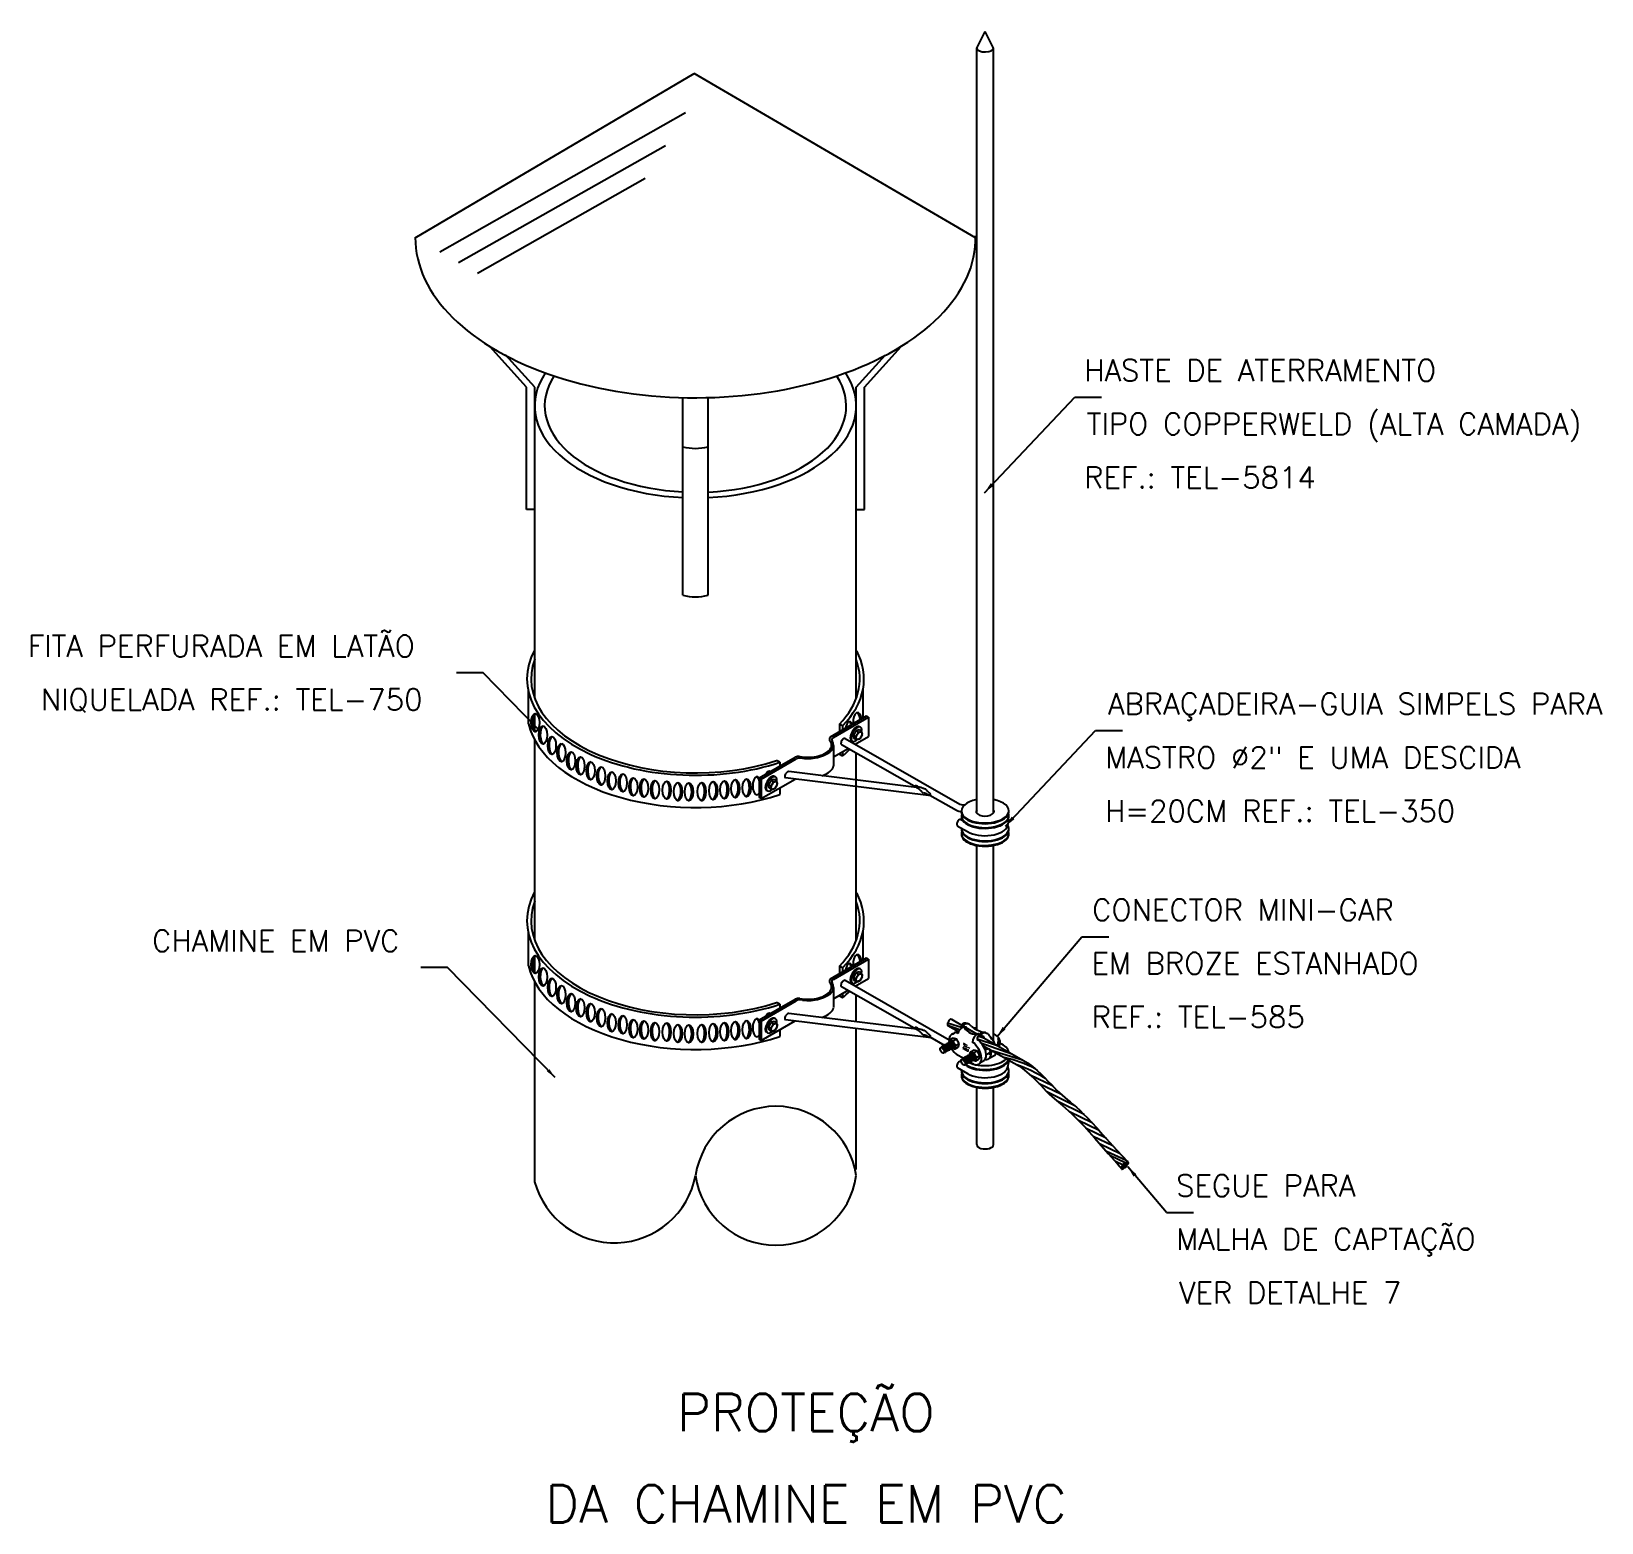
# Model space of a CAD drawing. Header units: millimetres. Extents: x -5985.8 to -5971.1, y -4729 to -4715.1.
import ezdxf
from ezdxf.enums import TextEntityAlignment as Align

# ---------------------------------------------------------------- set-up
doc = ezdxf.new("R2010")
doc.units = ezdxf.units.MM
doc.header["$LTSCALE"] = 10
doc.layers.add('Termotécnica', color=7, linetype='Continuous')
doc.styles.add('140CL', font='romans.shx', dxfattribs={"height": 3.5})
doc.styles.add('r140', font='romans.shx')
doc.styles.add('r80', font='romans.shx')

msp = doc.modelspace()

# ---------------------------------------------------------------- linework, layer by layer
at = {"layer": 'Termotécnica', "color": 3}
for p, q in [((-5976.942, -4715.249), (-5976.864, -4715.092)), ((-5976.786, -4715.249), (-5976.864, -4715.092)), ((-5976.942, -4722.383), (-5976.942, -4715.249)), ((-5976.786, -4722.38), (-5976.786, -4715.249)), ((-5982.177, -4717.017), (-5979.578, -4715.485)), ((-5976.954, -4717.017), (-5979.578, -4715.485)), ((-5976.942, -4724.403), (-5976.942, -4722.686)), ((-5976.786, -4724.508), (-5976.786, -4722.686)), ((-5977.06, -4724.377), (-5977.078, -4724.367)), ((-5977.201, -4724.526), (-5977.201, -4724.525)), ((-5977.17, -4724.442), (-5977.152, -4724.434)), ((-5977.12, -4724.437), (-5977.141, -4724.426)), ((-5976.967, -4724.528), (-5976.983, -4724.519)), ((-5976.922, -4724.502), (-5976.939, -4724.492)), ((-5976.893, -4724.463), (-5976.911, -4724.453)), ((-5977.07, -4724.668), (-5977.129, -4724.635)), ((-5976.973, -4724.723), (-5977.009, -4724.703)), ((-5977.007, -4724.638), (-5977.007, -4724.637)), ((-5976.914, -4724.711), (-5976.869, -4724.686)), ((-5976.82, -4724.664), (-5976.775, -4724.638)), ((-5976.942, -4725.473), (-5976.942, -4724.94)), ((-5976.786, -4725.473), (-5976.786, -4724.94))]:
    msp.add_line(p, q, dxfattribs=at)
at = {"layer": 'Termotécnica', "color": 1, "linetype": 'Continuous'}
for p, q in [((-5981.948, -4717.148), (-5979.657, -4715.85)), ((-5981.773, -4717.247), (-5979.845, -4716.155)), ((-5981.598, -4717.346), (-5980.034, -4716.46))]:
    msp.add_line(p, q, dxfattribs=at)
at = {"layer": 'Termotécnica', "color": 1}
for p, q in [((-5981.14, -4718.411), (-5981.483, -4718.031)), ((-5981.064, -4718.411), (-5981.337, -4718.109)), ((-5978.066, -4718.411), (-5977.793, -4718.109)), ((-5977.99, -4718.411), (-5977.647, -4718.031)), ((-5981.14, -4719.551), (-5981.14, -4718.411)), ((-5981.064, -4719.551), (-5981.064, -4718.411)), ((-5978.066, -4719.551), (-5978.066, -4718.411)), ((-5977.99, -4719.551), (-5977.99, -4718.411)), ((-5979.682, -4720.35), (-5979.682, -4718.507)), ((-5979.448, -4720.35), (-5979.448, -4718.504)), ((-5981.064, -4719.551), (-5981.14, -4719.551)), ((-5978.066, -4719.551), (-5977.99, -4719.551)), ((-5977.214, -4724.337), (-5977.074, -4724.381)), ((-5977.214, -4724.36), (-5977.1, -4724.4)), ((-5977.055, -4724.387), (-5977.008, -4724.402)), ((-5976.939, -4724.488), (-5976.758, -4724.545)), ((-5976.928, -4724.46), (-5976.87, -4724.481)), ((-5976.904, -4724.525), (-5976.617, -4724.625)), ((-5976.811, -4724.591), (-5976.517, -4724.683)), ((-5976.236, -4724.926), (-5976.444, -4724.824)), ((-5976.152, -4725.007), (-5976.36, -4724.906)), ((-5976.033, -4725.107), (-5976.288, -4724.981)), ((-5975.941, -4725.192), (-5976.193, -4725.069)), ((-5975.868, -4725.269), (-5976.077, -4725.166)), ((-5975.801, -4725.342), (-5975.993, -4725.248)), ((-5975.737, -4725.414), (-5975.922, -4725.324)), ((-5975.674, -4725.485), (-5975.856, -4725.397)), ((-5975.606, -4725.559), (-5975.792, -4725.468)), ((-5975.55, -4725.622), (-5975.733, -4725.536)), ((-5975.56, -4725.642), (-5975.696, -4725.578)), ((-5975.577, -4725.666), (-5975.65, -4725.632))]:
    msp.add_line(p, q, dxfattribs=at)
at = {"layer": 'Termotécnica', "color": 2}
for p, q in [((-5981.064, -4721.307), (-5981.064, -4718.554)), ((-5976.87, -4719.394), (-5976.029, -4718.503)), ((-5976.029, -4718.503), (-5975.779, -4718.503)), ((-5978.066, -4721.307), (-5978.066, -4718.605)), ((-5981.543, -4721.074), (-5981.793, -4721.074)), ((-5981.034, -4721.595), (-5981.543, -4721.074)), ((-5981.123, -4721.55), (-5981.123, -4721.238)), ((-5978.002, -4721.495), (-5978.002, -4721.222)), ((-5981.064, -4721.61), (-5981.064, -4721.461)), ((-5978.307, -4721.671), (-5977.97, -4721.476)), ((-5978.279, -4721.677), (-5977.951, -4721.487)), ((-5977.951, -4721.487), (-5977.97, -4721.476)), ((-5977.951, -4721.487), (-5977.951, -4721.669)), ((-5977.951, -4721.487), (-5977.951, -4721.669)), ((-5978.194, -4721.569), (-5978.222, -4721.553)), ((-5978.222, -4721.553), (-5978.222, -4721.621)), ((-5978.222, -4721.601), (-5978.222, -4721.622)), ((-5978.194, -4721.569), (-5978.194, -4721.605)), ((-5978.07, -4721.616), (-5978.093, -4721.657)), ((-5978.04, -4721.605), (-5978.07, -4721.616)), ((-5978.049, -4721.627), (-5978.07, -4721.616)), ((-5978.018, -4721.618), (-5978.04, -4721.605)), ((-5978.01, -4721.648), (-5978.015, -4721.621)), ((-5976.676, -4722.504), (-5975.835, -4721.613)), ((-5975.835, -4721.613), (-5975.585, -4721.613)), ((-5981.064, -4723.566), (-5981.064, -4721.691)), ((-5978.278, -4721.751), (-5978.278, -4721.941)), ((-5978.278, -4721.857), (-5978.141, -4721.778)), ((-5978.203, -4721.743), (-5977.505, -4722.141)), ((-5978.17, -4721.685), (-5977.1, -4722.297)), ((-5978.073, -4721.668), (-5978.093, -4721.657)), ((-5978.087, -4721.687), (-5978.093, -4721.657)), ((-5978.064, -4721.7), (-5978.087, -4721.687)), ((-5978.075, -4721.74), (-5977.951, -4721.669)), ((-5978.035, -4721.691), (-5978.06, -4721.7)), ((-5978.011, -4721.651), (-5978.032, -4721.689)), ((-5978.971, -4722.054), (-5978.635, -4721.86)), ((-5978.952, -4722.065), (-5978.626, -4721.877)), ((-5978.778, -4721.908), (-5978.808, -4721.891)), ((-5978.778, -4721.908), (-5978.778, -4721.942)), ((-5978.222, -4721.825), (-5978.222, -4721.834)), ((-5978.194, -4721.85), (-5978.222, -4721.834)), ((-5978.194, -4721.809), (-5978.194, -4721.85)), ((-5978.066, -4723.563), (-5978.066, -4721.821)), ((-5978.066, -4722.073), (-5978.066, -4721.821)), ((-5978.066, -4722.073), (-5978.066, -4721.831)), ((-5978.952, -4722.065), (-5978.971, -4722.054)), ((-5978.971, -4722.054), (-5978.971, -4722.236)), ((-5978.952, -4722.247), (-5978.635, -4722.064)), ((-5978.952, -4722.065), (-5978.952, -4722.247)), ((-5978.832, -4722.069), (-5978.862, -4722.079)), ((-5978.81, -4722.082), (-5978.832, -4722.069)), ((-5977.368, -4722.22), (-5978.726, -4722.052)), ((-5977.505, -4722.142), (-5978.693, -4721.995)), ((-5978.862, -4722.079), (-5978.885, -4722.12)), ((-5978.879, -4722.15), (-5978.885, -4722.12)), ((-5978.865, -4722.132), (-5978.885, -4722.12)), ((-5978.856, -4722.163), (-5978.879, -4722.15)), ((-5978.841, -4722.091), (-5978.862, -4722.079)), ((-5978.827, -4722.155), (-5978.852, -4722.164)), ((-5978.803, -4722.115), (-5978.824, -4722.153)), ((-5978.802, -4722.112), (-5978.807, -4722.085)), ((-5978.778, -4722.146), (-5978.778, -4722.209)), ((-5977.381, -4722.213), (-5977.131, -4722.355)), ((-5978.952, -4722.247), (-5978.971, -4722.236)), ((-5977.125, -4722.499), (-5977.028, -4722.554)), ((-5977.092, -4722.441), (-5977.07, -4722.454)), ((-5981.123, -4723.806), (-5981.123, -4723.494)), ((-5978.002, -4723.751), (-5978.002, -4723.477)), ((-5976.755, -4724.468), (-5975.962, -4723.534)), ((-5975.962, -4723.534), (-5975.712, -4723.534)), ((-5981.876, -4723.822), (-5982.126, -4723.822)), ((-5980.873, -4724.848), (-5981.876, -4723.822)), ((-5981.064, -4723.866), (-5981.064, -4723.717)), ((-5978.307, -4723.927), (-5977.97, -4723.732)), ((-5978.279, -4723.932), (-5977.951, -4723.743)), ((-5978.222, -4723.809), (-5978.222, -4723.877)), ((-5978.194, -4723.825), (-5978.222, -4723.809)), ((-5978.194, -4723.825), (-5978.194, -4723.86)), ((-5977.951, -4723.743), (-5977.97, -4723.732)), ((-5977.951, -4723.743), (-5977.951, -4723.924)), ((-5977.951, -4723.743), (-5977.951, -4723.924)), ((-5981.064, -4725.819), (-5981.064, -4723.949)), ((-5978.222, -4723.857), (-5978.222, -4723.878)), ((-5978.17, -4723.941), (-5977.2, -4724.496)), ((-5978.07, -4723.871), (-5978.093, -4723.912)), ((-5978.073, -4723.924), (-5978.093, -4723.912)), ((-5978.087, -4723.943), (-5978.093, -4723.912)), ((-5978.064, -4723.956), (-5978.087, -4723.943)), ((-5978.075, -4723.996), (-5977.951, -4723.924)), ((-5978.04, -4723.861), (-5978.07, -4723.871)), ((-5978.049, -4723.883), (-5978.07, -4723.871)), ((-5978.035, -4723.947), (-5978.06, -4723.956)), ((-5978.018, -4723.874), (-5978.04, -4723.861)), ((-5978.011, -4723.907), (-5978.032, -4723.945)), ((-5978.01, -4723.904), (-5978.015, -4723.877)), ((-5978.971, -4724.31), (-5978.635, -4724.116)), ((-5978.278, -4724.007), (-5978.278, -4724.196)), ((-5978.278, -4724.113), (-5978.141, -4724.034)), ((-5978.194, -4724.105), (-5978.222, -4724.089)), ((-5978.203, -4723.998), (-5977.505, -4724.397)), ((-5978.194, -4724.065), (-5978.194, -4724.105)), ((-5978.066, -4724.328), (-5978.066, -4724.077)), ((-5978.066, -4724.328), (-5978.066, -4724.086)), ((-5978.952, -4724.321), (-5978.626, -4724.133)), ((-5978.778, -4724.164), (-5978.808, -4724.147)), ((-5978.778, -4724.164), (-5978.778, -4724.198)), ((-5977.505, -4724.397), (-5978.693, -4724.251)), ((-5978.952, -4724.321), (-5978.971, -4724.31)), ((-5978.971, -4724.31), (-5978.971, -4724.491)), ((-5978.952, -4724.502), (-5978.635, -4724.319)), ((-5978.952, -4724.321), (-5978.952, -4724.502)), ((-5978.862, -4724.335), (-5978.885, -4724.376)), ((-5978.879, -4724.406), (-5978.885, -4724.376)), ((-5978.865, -4724.387), (-5978.885, -4724.376)), ((-5978.856, -4724.419), (-5978.879, -4724.406)), ((-5978.832, -4724.324), (-5978.862, -4724.335)), ((-5978.841, -4724.346), (-5978.862, -4724.335)), ((-5978.827, -4724.41), (-5978.852, -4724.419)), ((-5978.81, -4724.337), (-5978.832, -4724.324)), ((-5978.803, -4724.371), (-5978.824, -4724.408)), ((-5978.802, -4724.367), (-5978.807, -4724.341)), ((-5978.778, -4724.402), (-5978.778, -4724.464)), ((-5977.368, -4724.476), (-5978.726, -4724.308)), ((-5978.066, -4725.705), (-5978.066, -4724.39)), ((-5977.212, -4724.362), (-5977.113, -4724.418)), ((-5977.179, -4724.304), (-5977.079, -4724.361)), ((-5977.051, -4724.377), (-5976.938, -4724.442)), ((-5978.952, -4724.502), (-5978.971, -4724.491)), ((-5977.381, -4724.468), (-5977.241, -4724.548)), ((-5977.274, -4724.561), (-5977.273, -4724.569)), ((-5977.265, -4724.556), (-5977.264, -4724.563)), ((-5977.257, -4724.552), (-5977.256, -4724.559)), ((-5977.249, -4724.547), (-5977.248, -4724.554)), ((-5977.241, -4724.543), (-5977.241, -4724.549)), ((-5977.234, -4724.538), (-5977.233, -4724.545)), ((-5977.226, -4724.534), (-5977.225, -4724.54)), ((-5977.218, -4724.529), (-5977.217, -4724.535)), ((-5977.209, -4724.524), (-5977.208, -4724.53)), ((-5977.201, -4724.519), (-5977.2, -4724.526)), ((-5977.199, -4724.518), (-5977.196, -4724.499)), ((-5977.193, -4724.496), (-5977.162, -4724.477)), ((-5977.193, -4724.515), (-5977.192, -4724.522)), ((-5977.185, -4724.511), (-5977.184, -4724.517)), ((-5977.185, -4724.511), (-5977.184, -4724.517)), ((-5977.162, -4724.477), (-5977.131, -4724.487)), ((-5977.161, -4724.505), (-5977.131, -4724.487)), ((-5977.151, -4724.562), (-5977.155, -4724.56)), ((-5977.151, -4724.562), (-5977.155, -4724.56)), ((-5977.145, -4724.579), (-5977.113, -4724.561)), ((-5977.136, -4724.547), (-5977.107, -4724.529)), ((-5977.107, -4724.529), (-5977.131, -4724.487)), ((-5977.113, -4724.561), (-5977.107, -4724.529)), ((-5976.92, -4724.452), (-5976.471, -4724.709)), ((-5976.885, -4724.548), (-5976.544, -4724.743)), ((-5977.242, -4724.621), (-5977.247, -4724.618)), ((-5977.236, -4724.615), (-5977.243, -4724.611)), ((-5977.227, -4724.61), (-5977.234, -4724.606)), ((-5977.219, -4724.606), (-5977.226, -4724.602)), ((-5977.211, -4724.601), (-5977.219, -4724.597)), ((-5977.204, -4724.597), (-5977.211, -4724.593)), ((-5977.196, -4724.592), (-5977.203, -4724.588)), ((-5977.188, -4724.587), (-5977.195, -4724.583)), ((-5977.18, -4724.583), (-5977.187, -4724.579)), ((-5977.171, -4724.578), (-5977.179, -4724.574)), ((-5977.163, -4724.573), (-5977.171, -4724.569)), ((-5977.17, -4724.572), (-5977.149, -4724.58)), ((-5977.155, -4724.568), (-5977.163, -4724.564)), ((-5977.092, -4724.697), (-5977.087, -4724.7)), ((-5977.08, -4724.673), (-5977.08, -4724.68)), ((-5977.072, -4724.669), (-5977.071, -4724.675)), ((-5977.064, -4724.664), (-5977.063, -4724.671)), ((-5977.056, -4724.66), (-5977.055, -4724.666)), ((-5977.048, -4724.655), (-5977.047, -4724.661)), ((-5977.04, -4724.65), (-5977.039, -4724.657)), ((-5977.032, -4724.646), (-5977.031, -4724.652)), ((-5977.025, -4724.641), (-5977.024, -4724.647)), ((-5977.01, -4724.709), (-5977.018, -4724.705)), ((-5977.016, -4724.636), (-5977.015, -4724.643)), ((-5977.002, -4724.704), (-5977.01, -4724.7)), ((-5977.008, -4724.631), (-5977.007, -4724.639)), ((-5977.006, -4724.631), (-5977.002, -4724.611)), ((-5976.994, -4724.699), (-5977.002, -4724.695)), ((-5977, -4724.608), (-5976.968, -4724.589)), ((-5977, -4724.627), (-5976.999, -4724.634)), ((-5976.987, -4724.695), (-5976.994, -4724.691)), ((-5976.992, -4724.623), (-5976.991, -4724.629)), ((-5976.978, -4724.69), (-5976.985, -4724.686)), ((-5976.97, -4724.685), (-5976.977, -4724.681)), ((-5976.977, -4724.685), (-5976.955, -4724.692)), ((-5976.962, -4724.681), (-5976.969, -4724.677)), ((-5976.968, -4724.589), (-5976.938, -4724.6)), ((-5976.968, -4724.617), (-5976.938, -4724.6)), ((-5976.958, -4724.674), (-5976.961, -4724.672)), ((-5976.951, -4724.691), (-5976.919, -4724.673)), ((-5976.943, -4724.659), (-5976.914, -4724.641)), ((-5976.914, -4724.641), (-5976.938, -4724.6)), ((-5976.919, -4724.673), (-5976.914, -4724.641)), ((-5976.863, -4724.59), (-5976.837, -4724.576)), ((-5976.855, -4724.632), (-5976.814, -4724.611)), ((-5977.125, -4724.754), (-5977.028, -4724.809)), ((-5977.043, -4724.727), (-5977.05, -4724.723)), ((-5977.034, -4724.722), (-5977.041, -4724.718)), ((-5977.026, -4724.718), (-5977.033, -4724.714)), ((-5977.018, -4724.713), (-5977.025, -4724.709)), ((-5975.173, -4726.106), (-5975.535, -4725.679)), ((-5975.173, -4726.106), (-5974.923, -4726.106))]:
    msp.add_line(p, q, dxfattribs=at)
at = {"layer": 'Termotécnica', "color": 1}
for points in [[(-5977.443, -4722.193), (-5977.446, -4722.192), (-5977.448, -4722.19), (-5977.449, -4722.189), (-5977.451, -4722.187), (-5977.452, -4722.185), (-5977.454, -4722.183), (-5977.456, -4722.181), (-5977.458, -4722.178), (-5977.46, -4722.176), (-5977.463, -4722.173), (-5977.466, -4722.17), (-5977.469, -4722.167), (-5977.472, -4722.165), (-5977.475, -4722.162), (-5977.478, -4722.159), (-5977.481, -4722.157), (-5977.484, -4722.155), (-5977.486, -4722.154), (-5977.489, -4722.152), (-5977.491, -4722.151), (-5977.493, -4722.15), (-5977.495, -4722.149), (-5977.497, -4722.148), (-5977.498, -4722.147), (-5977.5, -4722.146), (-5977.502, -4722.144), (-5977.503, -4722.143), (-5977.505, -4722.142), (-5977.506, -4722.14), (-5977.508, -4722.139), (-5977.509, -4722.137), (-5977.511, -4722.136), (-5977.512, -4722.134), (-5977.513, -4722.133), (-5977.514, -4722.131), (-5977.515, -4722.13), (-5977.516, -4722.128), (-5977.516, -4722.127), (-5977.516, -4722.126), (-5977.516, -4722.125), (-5977.515, -4722.124), (-5977.514, -4722.123), (-5977.512, -4722.123), (-5977.51, -4722.123), (-5977.509, -4722.123), (-5977.507, -4722.123), (-5977.505, -4722.124), (-5977.503, -4722.125), (-5977.501, -4722.126), (-5977.499, -4722.127), (-5977.498, -4722.128), (-5977.496, -4722.13), (-5977.494, -4722.131), (-5977.493, -4722.132), (-5977.491, -4722.134), (-5977.489, -4722.135), (-5977.486, -4722.136), (-5977.484, -4722.137), (-5977.481, -4722.137), (-5977.478, -4722.138), (-5977.476, -4722.138), (-5977.473, -4722.139), (-5977.47, -4722.139), (-5977.468, -4722.14), (-5977.465, -4722.141), (-5977.463, -4722.141), (-5977.461, -4722.142), (-5977.458, -4722.143), (-5977.456, -4722.144), (-5977.453, -4722.145), (-5977.451, -4722.146), (-5977.448, -4722.147), (-5977.445, -4722.148), (-5977.441, -4722.149), (-5977.438, -4722.15), (-5977.434, -4722.152), (-5977.431, -4722.153), (-5977.427, -4722.154), (-5977.424, -4722.156), (-5977.421, -4722.157), (-5977.419, -4722.159), (-5977.417, -4722.161), (-5977.415, -4722.163), (-5977.413, -4722.165), (-5977.412, -4722.167), (-5977.41, -4722.169), (-5977.408, -4722.171), (-5977.407, -4722.173), (-5977.405, -4722.175), (-5977.403, -4722.177), (-5977.401, -4722.178), (-5977.399, -4722.18), (-5977.397, -4722.182), (-5977.395, -4722.183), (-5977.393, -4722.185), (-5977.39, -4722.187), (-5977.388, -4722.189), (-5977.386, -4722.191), (-5977.384, -4722.193), (-5977.382, -4722.195), (-5977.381, -4722.197), (-5977.379, -4722.199), (-5977.378, -4722.201), (-5977.377, -4722.203), (-5977.376, -4722.204), (-5977.376, -4722.206), (-5977.376, -4722.208), (-5977.376, -4722.209), (-5977.377, -4722.21), (-5977.378, -4722.211), (-5977.38, -4722.212), (-5977.381, -4722.213), (-5977.383, -4722.213), (-5977.385, -4722.213), (-5977.388, -4722.213), (-5977.39, -4722.213), (-5977.393, -4722.212), (-5977.395, -4722.211), (-5977.398, -4722.211), (-5977.4, -4722.21), (-5977.402, -4722.208), (-5977.404, -4722.207), (-5977.406, -4722.206), (-5977.408, -4722.205), (-5977.409, -4722.203), (-5977.412, -4722.202), (-5977.414, -4722.201), (-5977.417, -4722.2), (-5977.42, -4722.199), (-5977.423, -4722.198), (-5977.427, -4722.197), (-5977.43, -4722.197), (-5977.434, -4722.196), (-5977.437, -4722.195), (-5977.44, -4722.194)], [(-5977.443, -4724.449), (-5977.446, -4724.447), (-5977.448, -4724.446), (-5977.449, -4724.444), (-5977.451, -4724.443), (-5977.452, -4724.441), (-5977.454, -4724.439), (-5977.456, -4724.437), (-5977.458, -4724.434), (-5977.46, -4724.431), (-5977.463, -4724.429), (-5977.466, -4724.426), (-5977.469, -4724.423), (-5977.472, -4724.42), (-5977.475, -4724.418), (-5977.478, -4724.415), (-5977.481, -4724.413), (-5977.484, -4724.411), (-5977.486, -4724.409), (-5977.489, -4724.408), (-5977.491, -4724.407), (-5977.493, -4724.406), (-5977.495, -4724.404), (-5977.497, -4724.403), (-5977.498, -4724.402), (-5977.5, -4724.401), (-5977.502, -4724.4), (-5977.503, -4724.399), (-5977.505, -4724.397), (-5977.506, -4724.396), (-5977.508, -4724.395), (-5977.509, -4724.393), (-5977.511, -4724.392), (-5977.512, -4724.39), (-5977.513, -4724.388), (-5977.514, -4724.387), (-5977.515, -4724.385), (-5977.516, -4724.384), (-5977.516, -4724.382), (-5977.516, -4724.381), (-5977.516, -4724.38), (-5977.515, -4724.379), (-5977.514, -4724.379), (-5977.512, -4724.379), (-5977.51, -4724.378), (-5977.509, -4724.379), (-5977.507, -4724.379), (-5977.505, -4724.38), (-5977.503, -4724.38), (-5977.501, -4724.381), (-5977.499, -4724.383), (-5977.498, -4724.384), (-5977.496, -4724.385), (-5977.494, -4724.387), (-5977.493, -4724.388), (-5977.491, -4724.389), (-5977.489, -4724.391), (-5977.486, -4724.392), (-5977.484, -4724.392), (-5977.481, -4724.393), (-5977.478, -4724.394), (-5977.476, -4724.394), (-5977.473, -4724.395), (-5977.47, -4724.395), (-5977.468, -4724.396), (-5977.465, -4724.396), (-5977.463, -4724.397), (-5977.461, -4724.398), (-5977.458, -4724.399), (-5977.456, -4724.4), (-5977.453, -4724.401), (-5977.451, -4724.402), (-5977.448, -4724.403), (-5977.445, -4724.404), (-5977.441, -4724.405), (-5977.438, -4724.406), (-5977.434, -4724.407), (-5977.431, -4724.409), (-5977.427, -4724.41), (-5977.424, -4724.411), (-5977.421, -4724.413), (-5977.419, -4724.415), (-5977.417, -4724.417), (-5977.415, -4724.419), (-5977.413, -4724.421), (-5977.412, -4724.423), (-5977.41, -4724.425), (-5977.408, -4724.427), (-5977.407, -4724.429), (-5977.405, -4724.431), (-5977.403, -4724.433), (-5977.401, -4724.434), (-5977.399, -4724.436), (-5977.397, -4724.437), (-5977.395, -4724.439), (-5977.393, -4724.441), (-5977.39, -4724.442), (-5977.388, -4724.444), (-5977.386, -4724.446), (-5977.384, -4724.448), (-5977.382, -4724.45), (-5977.381, -4724.452), (-5977.379, -4724.454), (-5977.378, -4724.456), (-5977.377, -4724.458), (-5977.376, -4724.46), (-5977.376, -4724.462), (-5977.376, -4724.463), (-5977.376, -4724.465), (-5977.377, -4724.466), (-5977.378, -4724.467), (-5977.38, -4724.468), (-5977.381, -4724.468), (-5977.383, -4724.469), (-5977.385, -4724.469), (-5977.388, -4724.469), (-5977.39, -4724.468), (-5977.393, -4724.468), (-5977.395, -4724.467), (-5977.398, -4724.466), (-5977.4, -4724.465), (-5977.402, -4724.464), (-5977.404, -4724.463), (-5977.406, -4724.462), (-5977.408, -4724.46), (-5977.409, -4724.459), (-5977.412, -4724.458), (-5977.414, -4724.457), (-5977.417, -4724.456), (-5977.42, -4724.455), (-5977.423, -4724.454), (-5977.427, -4724.453), (-5977.43, -4724.452), (-5977.434, -4724.451), (-5977.437, -4724.451), (-5977.44, -4724.45)]]:
    msp.add_lwpolyline(points, dxfattribs=at)
at = {"layer": 'Termotécnica', "color": 2}
for points in [[(-5976.471, -4724.709), (-5976.423, -4724.745), (-5976.38, -4724.781), (-5976.342, -4724.816), (-5976.307, -4724.85), (-5976.276, -4724.883), (-5976.247, -4724.913), (-5976.221, -4724.942), (-5976.195, -4724.968), (-5976.171, -4724.991), (-5976.146, -4725.013), (-5976.122, -4725.033), (-5976.097, -4725.054), (-5976.071, -4725.075), (-5976.043, -4725.098), (-5976.014, -4725.123), (-5975.983, -4725.152), (-5975.949, -4725.185), (-5975.911, -4725.223), (-5975.869, -4725.267), (-5975.822, -4725.318), (-5975.769, -4725.378), (-5975.641, -4725.523)], [(-5976.544, -4724.743), (-5976.496, -4724.78), (-5976.453, -4724.816), (-5976.415, -4724.851), (-5976.38, -4724.885), (-5976.349, -4724.917), (-5976.32, -4724.948), (-5976.294, -4724.976), (-5976.268, -4725.002), (-5976.244, -4725.025), (-5976.219, -4725.047)], [(-5976.219, -4725.047), (-5976.144, -4725.109), (-5976.116, -4725.132), (-5976.087, -4725.157), (-5976.056, -4725.186), (-5976.022, -4725.219), (-5975.984, -4725.257), (-5975.942, -4725.301), (-5975.895, -4725.353), (-5975.842, -4725.412), (-5975.782, -4725.48), (-5975.714, -4725.558), (-5975.637, -4725.646)], [(-5975.641, -4725.523), (-5975.537, -4725.63)]]:
    msp.add_lwpolyline(points, dxfattribs=at)
for points in [[(-5975.597, -4725.69, 0.207457), (-5975.595, -4725.691, 0.095933), (-5975.591, -4725.69, 0.052726), (-5975.587, -4725.687, 0.039847), (-5975.582, -4725.683, 0.039847), (-5975.578, -4725.678, 0.052726), (-5975.575, -4725.674, 0.095933), (-5975.574, -4725.67, 0.207457), (-5975.575, -4725.668, 0.207457), (-5975.577, -4725.667, 0.095933), (-5975.581, -4725.668, 0.052726), (-5975.586, -4725.671, 0.039847), (-5975.59, -4725.675, 0.039847), (-5975.594, -4725.68, 0.052726), (-5975.597, -4725.684, 0.095933), (-5975.598, -4725.688, 0.207457)], [(-5975.592, -4725.701, 0.207457), (-5975.59, -4725.702, 0.095933), (-5975.586, -4725.701, 0.052726), (-5975.581, -4725.699, 0.039847), (-5975.576, -4725.696, 0.039847), (-5975.571, -4725.692, 0.052726), (-5975.568, -4725.688, 0.095933), (-5975.567, -4725.684, 0.207457), (-5975.567, -4725.682, 0.207457), (-5975.569, -4725.681, 0.095933), (-5975.574, -4725.681, 0.052726), (-5975.578, -4725.683, 0.039847), (-5975.583, -4725.686, 0.039847), (-5975.588, -4725.691, 0.052726), (-5975.591, -4725.694, 0.095933), (-5975.593, -4725.699, 0.207457)], [(-5975.578, -4725.665, 0.207457), (-5975.576, -4725.666, 0.095933), (-5975.572, -4725.665, 0.052726), (-5975.567, -4725.663, 0.039847), (-5975.563, -4725.658, 0.039847), (-5975.559, -4725.654, 0.052726), (-5975.556, -4725.649, 0.095933), (-5975.555, -4725.645, 0.207457), (-5975.556, -4725.643, 0.207457), (-5975.558, -4725.642, 0.095933), (-5975.562, -4725.643, 0.052726), (-5975.566, -4725.646, 0.039847), (-5975.571, -4725.65, 0.039847), (-5975.575, -4725.655, 0.052726), (-5975.578, -4725.659, 0.095933), (-5975.579, -4725.663, 0.207457)], [(-5975.575, -4725.68, 0.207457), (-5975.573, -4725.681, 0.095933), (-5975.568, -4725.68, 0.052726), (-5975.564, -4725.677, 0.039847), (-5975.56, -4725.673, 0.039847), (-5975.555, -4725.668, 0.052726), (-5975.553, -4725.664, 0.095933), (-5975.552, -4725.66, 0.207457), (-5975.553, -4725.658, 0.207457), (-5975.555, -4725.657, 0.095933), (-5975.559, -4725.658, 0.052726), (-5975.563, -4725.66, 0.039847), (-5975.568, -4725.665, 0.039847), (-5975.572, -4725.67, 0.052726), (-5975.575, -4725.674, 0.095933), (-5975.575, -4725.678, 0.207457)]]:
    msp.add_lwpolyline(points, format="xyb", close=True, dxfattribs=at)
for points in [[(-5975.565, -4725.686, 0.207457), (-5975.563, -4725.687, 0.095933), (-5975.558, -4725.686, 0.052726), (-5975.554, -4725.683, 0.039847), (-5975.55, -4725.679, 0.039847), (-5975.545, -4725.674, 0.052726), (-5975.543, -4725.67, 0.095933), (-5975.542, -4725.666, 0.207457), (-5975.543, -4725.664, 0.130458), (-5975.544, -4725.663, 0.095933)], [(-5975.549, -4725.664, 0.049151), (-5975.553, -4725.667, 0.039847), (-5975.558, -4725.671, 0.039847), (-5975.562, -4725.676, 0.052726), (-5975.565, -4725.68, 0.095933), (-5975.565, -4725.684, 0.207457), (-5975.565, -4725.686, 0.207457)], [(-5975.556, -4725.653, 0.207457), (-5975.555, -4725.654, 0.095933), (-5975.55, -4725.653, 0.052726), (-5975.546, -4725.651, 0.039847), (-5975.541, -4725.646, 0.039847), (-5975.537, -4725.642, 0.052726), (-5975.535, -4725.637, 0.095933), (-5975.534, -4725.633, 0.207457), (-5975.535, -4725.631, 0.207457), (-5975.537, -4725.63, 0.095933), (-5975.541, -4725.631, 0.052726), (-5975.545, -4725.634, 0.039847), (-5975.55, -4725.638, 0.039847), (-5975.554, -4725.643, 0.027092), (-5975.555, -4725.645, 0.095933)], [(-5975.551, -4725.664, 0.207457), (-5975.549, -4725.664, 0.095933), (-5975.544, -4725.663, 0.052726), (-5975.54, -4725.661, 0.039847), (-5975.536, -4725.657, 0.039847), (-5975.531, -4725.652, 0.052726), (-5975.529, -4725.648, 0.095933), (-5975.528, -4725.644, 0.207457), (-5975.529, -4725.642, 0.207457), (-5975.531, -4725.641, 0.095933), (-5975.535, -4725.642, 0.052726), (-5975.539, -4725.644, 0.001764), (-5975.54, -4725.645, 0.039847)], [(-5975.546, -4725.65, 0.023019), (-5975.548, -4725.653, 0.052726), (-5975.551, -4725.658, 0.095933), (-5975.551, -4725.662, 0.207457), (-5975.551, -4725.664, 0.207457)]]:
    msp.add_lwpolyline(points, format="xyb", dxfattribs=at)
at = {"layer": 'Termotécnica', "color": 1}
for centre, radius, start, end in [((-5979.565, -4718.539), 0.442, 254.6063, 285.3937), ((-5979.565, -4719.924), 0.442, 254.6063, 285.3937), ((-5976.788, -4724.518), 0.0457, 322.5906, 9.8202), ((-5976.788, -4724.519), 0.0524, 321.7992, 32.5544), ((-5976.786, -4724.518), 0.0552, 320.1832, 43.7066), ((-5976.974, -4725.901), 1.273, 63.1397, 77.012), ((-5977.014, -4726.008), 1.354, 58.2448, 70.7793), ((-5975.95, -4726.324), 0.808, 59.0514, 60.3125), ((-5978.815, -4725.655), 0.757, 188.1395, 351.8605)]:
    msp.add_arc(centre, radius, start, end, dxfattribs=at)
at = {"layer": 'Termotécnica', "color": 2}
for centre, radius, start, end in [((-5978.111, -4721.619), 0.0628, 308.2169, 352.2447), ((-5978.046, -4721.591), 0.0365, 264.1352, 314.6599), ((-5978.02, -4721.622), 0.00471, 11.1252, 60.2417), ((-5978.283, -4721.694), 0.033, 135.3219, 198.3041), ((-5978.272, -4721.697), 0.0219, 109.6979, 210.7773), ((-5978.102, -4721.69), 0.0364, 345.7407, 36.4309), ((-5978.062, -4721.696), 0.00471, 240.2417, 289.3571), ((-5978.036, -4721.687), 0.00471, 289.3571, 330.2417), ((-5978.015, -4721.649), 0.00471, 330.2417, 11.1252), ((-5978.606, -4721.925), 0.0709, 77.5082, 113.9159), ((-5978.585, -4721.97), 0.102, 80.2767, 114.1544), ((-5978.517, -4721.367), 0.494, 261.4323, 276.7002), ((-5978.515, -4721.484), 0.389, 262.2881, 285.8348), ((-5978.515, -4721.445), 0.516, 308.4708, 318.7502), ((-5979.029, -4722.09), 0.0574, 9.3563, 54.1411), ((-5978.894, -4722.017), 0.029, 42.4897, 63.7594), ((-5978.903, -4722.082), 0.0628, 308.2169, 352.2447), ((-5978.894, -4722.153), 0.0364, 345.7407, 36.4309), ((-5978.854, -4722.159), 0.00471, 240.2417, 289.3571), ((-5978.837, -4722.054), 0.0365, 264.1352, 314.6599), ((-5978.828, -4722.15), 0.00471, 289.3571, 330.2417), ((-5978.812, -4722.086), 0.00471, 11.1252, 60.2417), ((-5978.807, -4722.112), 0.00471, 330.2417, 11.1252), ((-5977.068, -4722.239), 0.132, 241.6373, 262.5466), ((-5977.068, -4722.239), 0.0662, 241.6373, 283.2151), ((-5976.782, -4722.444), 0.138, 336.0379, 7.3075), ((-5978.283, -4723.949), 0.033, 135.3219, 198.3041), ((-5978.272, -4723.953), 0.0219, 109.6979, 210.7773), ((-5978.111, -4723.875), 0.0628, 308.2169, 352.2447), ((-5978.102, -4723.946), 0.0364, 345.7407, 36.4309), ((-5978.062, -4723.952), 0.00471, 240.2417, 289.3571), ((-5978.046, -4723.847), 0.0365, 264.1352, 314.6599), ((-5978.036, -4723.943), 0.00471, 289.3571, 330.2417), ((-5978.02, -4723.878), 0.00471, 11.1252, 60.2417), ((-5978.015, -4723.905), 0.00471, 330.2417, 11.1252), ((-5978.606, -4724.181), 0.0709, 77.5082, 113.9159), ((-5978.517, -4723.623), 0.494, 261.4323, 276.7002), ((-5978.515, -4723.74), 0.389, 262.2881, 285.8348), ((-5978.515, -4723.701), 0.516, 308.4708, 318.7502), ((-5978.894, -4724.273), 0.029, 42.4897, 63.7594), ((-5978.585, -4724.225), 0.102, 80.2767, 114.1544), ((-5979.029, -4724.345), 0.0574, 9.3563, 54.1411), ((-5978.903, -4724.338), 0.0628, 308.2169, 352.2447), ((-5978.894, -4724.409), 0.0364, 345.7407, 36.4309), ((-5978.837, -4724.31), 0.0365, 264.1352, 314.6599), ((-5978.828, -4724.406), 0.00471, 289.3571, 330.2417), ((-5978.812, -4724.341), 0.00471, 11.1252, 60.2417), ((-5978.807, -4724.368), 0.00471, 330.2417, 11.1252), ((-5978.854, -4724.415), 0.00471, 240.2417, 289.3571), ((-5977.191, -4724.5), 0.00485, 120.2417, 169.3571), ((-5977.165, -4724.468), 0.0374, 225.7407, 276.4309), ((-5977.097, -4724.495), 0.0647, 188.2169, 232.2447), ((-5977.106, -4724.569), 0.0375, 144.1352, 194.6599), ((-5977.147, -4724.575), 0.00485, 251.1252, 300.2417), ((-5976.998, -4724.612), 0.00485, 120.2417, 169.3571), ((-5976.972, -4724.58), 0.0374, 225.7407, 276.4309), ((-5976.903, -4724.608), 0.0647, 188.2169, 232.2447), ((-5976.954, -4724.687), 0.00485, 251.1252, 300.2417), ((-5976.913, -4724.681), 0.0375, 144.1352, 194.6599), ((-5976.79, -4724.697), 0.146, 336.3623, 4.4484), ((-5978.815, -4725.874), 0.758, 8.4845, 171.5155), ((-5976.743, -4726.613), 1.469, 38.4211, 41.1839), ((-5975.554, -4725.652), 0.00312, 168.5765, 214.1553), ((-5980.321, -4725.619), 0.77, 195.0625, 349.2886)]:
    msp.add_arc(centre, radius, start, end, dxfattribs=at)
at = {"layer": 'Termotécnica', "color": 3}
for centre, radius, start, end in [((-5977.038, -4724.457), 0.0836, 110.4733, 166.5093), ((-5977.064, -4724.361), 0.0153, 117.768, 202.1943), ((-5977.046, -4724.386), 0.0459, 52.0617, 124.1043), ((-5977.066, -4724.387), 0.00869, 23.9677, 103.4908), ((-5977.051, -4724.365), 0.015, 117.0616, 250.8543), ((-5977.035, -4724.392), 0.0459, 28.9815, 122.0776), ((-5976.954, -4724.323), 0.12, 210.1646, 283.563), ((-5977.048, -4724.39), 0.0134, 15.0902, 127.5321), ((-5976.804, -4724.122), 0.313, 232.2102, 255.9784), ((-5977.141, -4724.438), 0.0113, 86.3086, 179.9186), ((-5976.899, -4724.519), 0.0836, 110.4733, 180.2931), ((-5976.894, -4724.489), 0.0449, 129.1156, 183.7655), ((-5976.926, -4724.445), 0.00521, 56.8425, 121.4002), ((-5976.927, -4724.447), 0.00833, 302.457, 59.4538), ((-5976.897, -4724.447), 0.0153, 117.768, 202.1943), ((-5976.878, -4724.472), 0.0459, 52.0617, 124.1043), ((-5976.884, -4724.451), 0.015, 117.0616, 250.8543), ((-5976.868, -4724.477), 0.0457, 29.741, 122.2065), ((-5976.885, -4724.479), 0.0139, 352.1683, 108.4391), ((-5976.84, -4724.582), 0.0159, 145.3177, 191.7007), ((-5976.847, -4724.577), 0.007, 90.8438, 146.9293)]:
    msp.add_arc(centre, radius, start, end, dxfattribs=at)
for centre, major_axis, ratio, start_param, end_param in [((-5976.864, -4715.249), (-0.078, 0), 0.447094, 0.05045, 3.167015), ((-5979.565, -4717.017), (-2.612, 0), 0.571123, 6.280865, 9.43632), ((-5977.115, -4724.545), (-0.06, 0.102), 0.605501, -0.306765, 0.979137), ((-5976.984, -4724.621), (-0.059, 0.101), 0.605501, 2.505509, 5.107301), ((-5976.965, -4724.547), (-0.011, 0.0188), 0.61415, 4.273349, 5.594375), ((-5976.921, -4724.521), (-0.011, 0.0188), 0.61415, 4.273349, 5.586498), ((-5976.939, -4724.595), (-0.059, 0.101), 0.605501, 3.35761, 5.107301), ((-5976.828, -4724.474), (-0.011, 0.0188), 0.61415, 4.317604, 5.586498), ((-5976.846, -4724.547), (-0.059, 0.101), 0.605501, 4.474655, 5.112907), ((-5977.114, -4724.545), (-0.06, 0.102), 0.605501, 1.532907, 2.225913), ((-5976.891, -4724.573), (-0.059, 0.101), 0.605501, 2.682805, 4.198678), ((-5976.835, -4724.598), (0.0159, -0.0273), 0.500279, 5.409414, 8.212526), ((-5976.846, -4724.547), (-0.059, 0.101), 0.605501, 3.35761, 3.651268), ((-5976.864, -4725.474), (0.0779, 0.0003), 0.509483, 3.122474, 6.31145)]:
    msp.add_ellipse(centre, major_axis=major_axis, ratio=ratio, start_param=start_param, end_param=end_param, dxfattribs=at)
at = {"layer": 'Termotécnica', "color": 2}
for centre, major_axis, ratio, start_param, end_param in [((-5979.565, -4718.584), (-1.499, 0), 0.572125, 5.914051, 7.776944), ((-5979.565, -4718.584), (-1.406, 0), 0.572125, 5.931015, 7.770381), ((-5979.565, -4718.584), (-1.499, 0), 0.572125, 1.650449, 3.51125), ((-5979.565, -4718.587), (-1.406, 0), 0.572125, 1.65895, 3.494669), ((-5979.565, -4721.13), (-1.571, 0), 0.572125, 5.979739, 8.378623), ((-5979.565, -4721.13), (-1.571, 0), 0.572125, 2.631462, 3.436602), ((-5979.565, -4721.13), (-1.532, 0), 0.572125, 6.073768, 8.370768), ((-5979.565, -4721.13), (-1.532, 0), 0.572125, 2.639154, 3.34805), ((-5981.046, -4721.535), (0, 0.0848), 0.446561, 0.252365, 3.085668), ((-5978.055, -4721.529), (0, 0.0848), 0.462779, 5.011758, 8.056723), ((-5978.067, -4721.527), (0, 0.0848), 0.446561, 4.902672, 6.03082), ((-5979.565, -4721.431), (-1.571, 0), 0.572125, 0.131993, 2.094526), ((-5980.974, -4721.652), (0, 0.0848), 0.446561, 0.252365, 3.085668), ((-5978.129, -4721.614), (0, -0.0848), 0.44952, 2.386318, 4.402111), ((-5978.14, -4721.611), (0, 0.0848), 0.446561, 5.409733, 6.03082), ((-5978.072, -4721.642), (0.0374, 0.0653), 0.500279, 6.158562, 9.55174), ((-5978.064, -4721.646), (0.0374, 0.0653), 0.500279, 5.341755, 10.374591), ((-5980.892, -4721.749), (0, 0.0848), 0.446561, 0.252365, 3.085668), ((-5980.804, -4721.817), (0, 0.0848), 0.446561, 0.252365, 3.085668), ((-5978.517, -4721.749), (0.221, 0.001), 0.509483, 4.973287, 6.688298), ((-5978.517, -4721.749), (0.24, 0.001), 0.509483, 5.178265, 6.625401), ((-5978.187, -4721.714), (0.0164, 0.0286), 0.509483, 0, 3.141593), ((-5980.712, -4721.891), (0, 0.0848), 0.446561, 0.252365, 3.085668), ((-5980.625, -4721.938), (0, 0.0848), 0.446561, 0.252365, 3.085668), ((-5980.532, -4721.984), (0, 0.0848), 0.446561, 0.252365, 3.085668), ((-5980.434, -4722.032), (0, 0.0848), 0.446561, 0.252365, 3.085668), ((-5980.335, -4722.078), (0, 0.0848), 0.446561, 0.252365, 3.085668), ((-5980.232, -4722.097), (0, 0.0848), 0.446561, 0.252365, 3.085668), ((-5980.134, -4722.134), (0, 0.0848), 0.446561, 0.252365, 3.085668), ((-5980.035, -4722.146), (0, 0.0848), 0.446561, 0.252365, 3.085668), ((-5979.205, -4722.151), (0, 0.0848), 0.446561, 3.197518, 6.03082), ((-5979.1, -4722.144), (0, 0.0848), 0.446561, 3.197518, 6.03082), ((-5978.993, -4722.127), (0, 0.0848), 0.452904, 5.705096, 10.023903), ((-5978.864, -4722.105), (0.0374, 0.0653), 0.500279, 6.158562, 9.55174), ((-5978.856, -4722.11), (0.0374, 0.0653), 0.500279, 5.341755, 10.374591), ((-5978.879, -4722.075), (0, 0.0848), 0.458423, 6.005741, 7.076147), ((-5978.71, -4722.024), (0.0164, 0.0286), 0.509483, 0, 3.141593), ((-5978.517, -4721.931), (0.24, 0.001), 0.509483, 5.287785, 6.191135), ((-5979.932, -4722.161), (0, 0.0848), 0.446561, 0.252365, 3.085668), ((-5979.844, -4722.165), (0, 0.0848), 0.446561, 3.197518, 6.03082), ((-5979.739, -4722.179), (0, 0.0848), 0.446561, 3.197518, 6.03082), ((-5979.638, -4722.181), (0, 0.0848), 0.446561, 3.197518, 6.03082), ((-5979.517, -4722.179), (0, 0.0848), 0.446561, 3.197518, 6.03082), ((-5979.41, -4722.17), (0, 0.0848), 0.446561, 3.197518, 6.03082), ((-5979.306, -4722.162), (0, 0.0848), 0.446561, 3.197518, 6.03082), ((-5977.108, -4722.47), (0.0164, 0.0286), 0.509483, 0, 3.141593), ((-5976.864, -4722.486), (-0.21, -0.001), 0.509483, 0.674891, 2.999659), ((-5979.565, -4723.386), (-1.571, 0), 0.572125, 5.979739, 8.378623), ((-5979.565, -4723.386), (-1.532, 0), 0.572125, 6.073768, 8.370768), ((-5979.565, -4723.386), (-1.532, 0), 0.572125, 2.639154, 3.34805), ((-5979.565, -4723.386), (-1.571, 0), 0.572125, 2.631462, 3.436602), ((-5979.565, -4723.687), (-1.571, 0), 0.572125, 0.131993, 2.094526), ((-5981.046, -4723.791), (0, 0.0848), 0.446561, 0.252365, 3.085668), ((-5980.974, -4723.907), (0, 0.0848), 0.446561, 0.252365, 3.085668), ((-5978.129, -4723.869), (0, -0.0848), 0.44952, 2.386318, 4.402111), ((-5978.14, -4723.867), (0, 0.0848), 0.446561, 5.409733, 6.03082), ((-5978.072, -4723.897), (0.0374, 0.0653), 0.500279, 6.158562, 9.55174), ((-5978.055, -4723.785), (0, 0.0848), 0.462779, 5.011758, 8.056723), ((-5978.067, -4723.782), (0, 0.0848), 0.446561, 4.902672, 6.03082), ((-5980.892, -4724.005), (0, 0.0848), 0.446561, 0.252365, 3.085668), ((-5978.517, -4724.005), (0.221, 0.001), 0.509483, 4.973287, 6.688298), ((-5978.517, -4724.005), (0.24, 0.001), 0.509483, 5.178265, 6.625401), ((-5978.187, -4723.97), (0.0164, 0.0286), 0.509483, 0, 3.141593), ((-5978.064, -4723.902), (0.0374, 0.0653), 0.500279, 5.341755, 10.374591), ((-5980.804, -4724.072), (0, 0.0848), 0.446561, 0.252365, 3.085668), ((-5980.712, -4724.147), (0, 0.0848), 0.446561, 0.252365, 3.085668), ((-5980.625, -4724.194), (0, 0.0848), 0.446561, 0.252365, 3.085668), ((-5980.532, -4724.24), (0, 0.0848), 0.446561, 0.252365, 3.085668), ((-5980.434, -4724.288), (0, 0.0848), 0.446561, 0.252365, 3.085668), ((-5980.335, -4724.334), (0, 0.0848), 0.446561, 0.252365, 3.085668), ((-5978.879, -4724.331), (0, 0.0848), 0.458423, 6.005741, 7.076147), ((-5978.71, -4724.28), (0.0164, 0.0286), 0.509483, 0, 3.141593), ((-5978.517, -4724.186), (0.24, 0.001), 0.509483, 5.287785, 6.191135), ((-5980.232, -4724.353), (0, 0.0848), 0.446561, 0.252365, 3.085668), ((-5980.134, -4724.39), (0, 0.0848), 0.446561, 0.252365, 3.085668), ((-5980.035, -4724.401), (0, 0.0848), 0.446561, 0.252365, 3.085668), ((-5979.932, -4724.416), (0, 0.0848), 0.446561, 0.252365, 3.085668), ((-5979.844, -4724.421), (0, 0.0848), 0.446561, 3.197518, 6.03082), ((-5979.739, -4724.434), (0, 0.0848), 0.446561, 3.197518, 6.03082), ((-5979.638, -4724.437), (0, 0.0848), 0.446561, 3.197518, 6.03082), ((-5979.517, -4724.434), (0, 0.0848), 0.446561, 3.197518, 6.03082), ((-5979.41, -4724.426), (0, 0.0848), 0.446561, 3.197518, 6.03082), ((-5979.306, -4724.418), (0, 0.0848), 0.446561, 3.197518, 6.03082), ((-5979.205, -4724.407), (0, 0.0848), 0.446561, 3.197518, 6.03082), ((-5979.1, -4724.399), (0, 0.0848), 0.446561, 3.197518, 6.03082), ((-5978.993, -4724.383), (0, 0.0848), 0.452904, 5.705096, 10.023903), ((-5978.864, -4724.361), (0.0374, 0.0653), 0.500279, 6.158562, 9.55174), ((-5978.856, -4724.365), (0.0374, 0.0653), 0.500279, 5.341755, 10.374591), ((-5977.206, -4724.351), (0.0058, 0.0104), 0.886479, 1.500018, 3.141593), ((-5977.208, -4724.337), (0.00521, 0.00902), 0.509483, 0, 3.141593), ((-5977.198, -4724.319), (0.00521, 0.00902), 0.509483, 0, 3.139239), ((-5977.185, -4724.315), (0.00619, 0.00995), 0.840361, 0, 1.615236), ((-5976.917, -4724.494), (-0.194, 0.004), 0.564445, 4.852971, 4.994647), ((-5977.171, -4724.539), (0.0212, -0.0364), 0.500279, 5.434968, 10.155107), ((-5977.171, -4724.539), (0.0159, -0.0273), 0.500279, 0.054577, 3.421654), ((-5976.918, -4724.516), (-0.194, 0.004), 0.564445, 2.790288, 3.977474), ((-5977.108, -4724.726), (0.0164, 0.0286), 0.509483, 0, 3.141593), ((-5976.977, -4724.651), (0.0212, -0.0364), 0.500279, 5.434968, 10.155107), ((-5976.977, -4724.651), (0.0159, -0.0273), 0.500279, 0.054577, 3.421654), ((-5976.864, -4724.742), (-0.21, -0.001), 0.509483, 0.674891, 2.999659)]:
    msp.add_ellipse(centre, major_axis=major_axis, ratio=ratio, start_param=start_param, end_param=end_param, dxfattribs=at)
for centre, major_axis, ratio in [((-5981.058, -4721.538), (0, 0.0848), 0.457374), ((-5980.986, -4721.654), (0, 0.0848), 0.457374), ((-5978.039, -4721.66), (0.0203, 0.0355), 0.500279), ((-5980.904, -4721.752), (0, 0.0848), 0.457374), ((-5980.815, -4721.819), (0, 0.0848), 0.457374), ((-5980.724, -4721.894), (0, 0.0848), 0.457374), ((-5980.637, -4721.941), (0, 0.0848), 0.457374), ((-5980.543, -4721.987), (0, 0.0848), 0.457374), ((-5980.445, -4722.035), (0, 0.0848), 0.457374), ((-5980.346, -4722.081), (0, 0.0848), 0.457374), ((-5980.243, -4722.1), (0, 0.0848), 0.457374), ((-5980.145, -4722.137), (0, 0.0848), 0.457374), ((-5980.046, -4722.148), (0, 0.0848), 0.457374), ((-5979.193, -4722.154), (0, 0.0848), 0.457374), ((-5979.088, -4722.146), (0, 0.0848), 0.457374), ((-5979.943, -4722.163), (0, 0.0848), 0.457374), ((-5979.832, -4722.168), (0, 0.0848), 0.457374), ((-5979.728, -4722.181), (0, 0.0848), 0.457374), ((-5979.626, -4722.184), (0, 0.0848), 0.457374), ((-5979.506, -4722.181), (0, 0.0848), 0.457374), ((-5979.399, -4722.173), (0, 0.0848), 0.457374), ((-5979.295, -4722.165), (0, 0.0848), 0.457374), ((-5978.831, -4722.124), (0.0203, 0.0355), 0.500279), ((-5981.058, -4723.794), (0, 0.0848), 0.457374), ((-5980.986, -4723.91), (0, 0.0848), 0.457374), ((-5980.904, -4724.007), (0, 0.0848), 0.457374), ((-5978.039, -4723.916), (-0.021, -0.0368), 0.509483), ((-5978.039, -4723.916), (0.0203, 0.0355), 0.500279), ((-5980.815, -4724.075), (0, 0.0848), 0.457374), ((-5980.724, -4724.15), (0, 0.0848), 0.457374), ((-5980.637, -4724.197), (0, 0.0848), 0.457374), ((-5980.543, -4724.242), (0, 0.0848), 0.457374), ((-5980.445, -4724.29), (0, 0.0848), 0.457374), ((-5980.346, -4724.337), (0, 0.0848), 0.457374), ((-5980.243, -4724.355), (0, 0.0848), 0.457374), ((-5980.145, -4724.392), (0, 0.0848), 0.457374), ((-5980.046, -4724.404), (0, 0.0848), 0.457374), ((-5979.943, -4724.419), (0, 0.0848), 0.457374), ((-5979.832, -4724.423), (0, 0.0848), 0.457374), ((-5979.728, -4724.437), (0, 0.0848), 0.457374), ((-5979.626, -4724.44), (0, 0.0848), 0.457374), ((-5979.506, -4724.437), (0, 0.0848), 0.457374), ((-5979.399, -4724.429), (0, 0.0848), 0.457374), ((-5979.295, -4724.42), (0, 0.0848), 0.457374), ((-5979.193, -4724.41), (0, 0.0848), 0.457374), ((-5979.088, -4724.402), (0, 0.0848), 0.457374), ((-5978.831, -4724.379), (-0.021, -0.0368), 0.509483), ((-5978.831, -4724.379), (0.0203, 0.0355), 0.500279), ((-5977.265, -4724.595), (0.0147, -0.0252), 0.500279), ((-5977.069, -4724.706), (0.0147, -0.0252), 0.500279)]:
    msp.add_ellipse(centre, major_axis=major_axis, ratio=ratio, dxfattribs=at)
at = {"layer": 'Termotécnica', "color": 1}
for centre, major_axis, ratio, start_param, end_param in [((-5976.865, -4722.361), (0.221, 0.001), 0.509483, 1.929889, 7.487842), ((-5976.865, -4722.368), (0.221, 0.001), 0.509483, 3.091348, 6.332629), ((-5976.865, -4722.366), (0.0844, 0.0004), 0.509483, 2.744091, 6.651182), ((-5976.864, -4722.405), (0.221, 0.001), 0.509483, 2.971264, 6.452981), ((-5976.864, -4722.528), (0.221, 0.001), 0.509483, 3.074856, 6.591245), ((-5976.864, -4722.412), (0.221, 0.001), 0.509483, 3.091348, 6.332629), ((-5976.864, -4722.571), (0.221, 0.001), 0.509483, 2.971264, 6.452981), ((-5976.864, -4722.535), (0.221, 0.001), 0.509483, 3.076315, 6.332629), ((-5976.864, -4722.579), (0.221, 0.001), 0.509483, 3.091348, 6.332629), ((-5977.255, -4724.588), (0.019, -0.0271), 0.281547, 0, 3.124318), ((-5977.246, -4724.583), (0.019, -0.0271), 0.281547, 0, 3.124318), ((-5977.238, -4724.579), (0.019, -0.0271), 0.281547, 0, 3.124318), ((-5977.23, -4724.574), (0.019, -0.0271), 0.281547, 0, 3.124318), ((-5977.223, -4724.57), (0.019, -0.0271), 0.281547, 0, 3.124318), ((-5977.215, -4724.565), (0.019, -0.0271), 0.281547, 0, 3.124318), ((-5977.207, -4724.56), (0.019, -0.0271), 0.281547, 0, 3.124318), ((-5977.199, -4724.556), (0.019, -0.0271), 0.281547, 0, 3.124318), ((-5977.19, -4724.551), (0.019, -0.0271), 0.281547, 0, 3.124318), ((-5977.182, -4724.546), (0.019, -0.0271), 0.281547, 0, 3.124318), ((-5977.174, -4724.542), (0.019, -0.0271), 0.281547, 0, 3.124318), ((-5977.166, -4724.537), (0.019, -0.0272), 0.279135, 1.113206, 2.629751), ((-5977.166, -4724.537), (0.019, -0.0272), 0.279135, 1.113206, 2.629751), ((-5976.865, -4724.617), (0.221, 0.001), 0.509483, 0.044322, 0.887945), ((-5977.261, -4724.595), (-0.0183, 0.0262), 0.279135, 3.141593, 4.29098), ((-5977.062, -4724.7), (0.019, -0.0271), 0.281547, 0, 3.124318), ((-5977.053, -4724.695), (0.019, -0.0271), 0.281547, 0, 3.124318), ((-5977.045, -4724.691), (0.019, -0.0271), 0.281547, 0, 3.124318), ((-5977.037, -4724.686), (0.019, -0.0271), 0.281547, 0, 3.124318), ((-5976.864, -4724.668), (0.221, 0.001), 0.509483, 3.697304, 6.120259), ((-5977.029, -4724.682), (0.019, -0.0271), 0.281547, 0, 3.124318), ((-5976.864, -4724.66), (0.221, 0.001), 0.509483, 3.76681, 6.066016), ((-5977.021, -4724.677), (0.019, -0.0271), 0.281547, 0, 3.124318), ((-5977.013, -4724.672), (0.019, -0.0271), 0.281547, 0, 3.124318), ((-5977.006, -4724.668), (0.019, -0.0271), 0.281547, 0, 3.124318), ((-5976.865, -4724.624), (0.221, 0.001), 0.509483, 3.949774, 5.8169), ((-5976.865, -4724.624), (0.221, 0.001), 0.509483, 3.949774, 5.8169), ((-5976.997, -4724.663), (0.019, -0.0271), 0.281547, 0, 3.124318), ((-5976.989, -4724.658), (0.019, -0.0271), 0.281547, 0, 3.124318), ((-5976.981, -4724.654), (0.019, -0.0271), 0.281547, 0, 3.124318), ((-5976.973, -4724.649), (0.019, -0.0272), 0.279135, 1.113206, 2.629751), ((-5976.864, -4724.827), (0.221, 0.001), 0.509483, 2.971264, 6.452981), ((-5976.864, -4724.784), (0.221, 0.001), 0.509483, 3.074856, 6.591245), ((-5976.864, -4724.791), (0.221, 0.001), 0.509483, 3.076315, 6.332629), ((-5976.864, -4724.834), (0.221, 0.001), 0.509483, 3.091348, 6.332629)]:
    msp.add_ellipse(centre, major_axis=major_axis, ratio=ratio, start_param=start_param, end_param=end_param, dxfattribs=at)
at = {"layer": 'Termotécnica', "color": 2}
for points in [[(-5976.811, -4719.304), (-5976.785, -4719.329), (-5976.87, -4719.394)], [(-5981.088, -4721.516), (-5981.11, -4721.538), (-5981.034, -4721.595)], [(-5976.617, -4722.415), (-5976.591, -4722.439), (-5976.676, -4722.504)], [(-5976.701, -4724.375), (-5976.673, -4724.398), (-5976.755, -4724.468)], [(-5980.927, -4724.769), (-5980.949, -4724.791), (-5980.873, -4724.848)], [(-5975.481, -4725.772), (-5975.454, -4725.749), (-5975.535, -4725.679)]]:
    msp.add_solid(points, dxfattribs=at)

# ---------------------------------------------------------------- texts
at = {"layer": 'Termotécnica', "color": 2, "style": 'r80'}
for s, p in [('HASTE DE ATERRAMENTO', (-5975.941, -4718.353)), ('TIPO COPPERWELD (ALTA CAMADA)', (-5975.918, -4718.853)), ('REF.: TEL-5814', (-5975.942, -4719.352)), ('FITA PERFURADA EM LATÃO ', (-5985.79, -4720.924)), ('NIQUELADA REF.: TEL-750', (-5985.667, -4721.423)), ('ABRAÇADEIRA-GUIA SIMPELS PARA', (-5975.72, -4721.463)), ('MASTRO %%C2" E UMA DESCIDA', (-5975.747, -4721.963)), ('H=20CM REF.: TEL-350', (-5975.747, -4722.462)), ('CONECTOR MINI-GAR ', (-5975.867, -4723.384)), ('CHAMINE EM PVC', (-5984.631, -4723.672)), ('EM BROZE ESTANHADO', (-5975.874, -4723.883)), ('REF.: TEL-585', (-5975.873, -4724.382)), ('SEGUE PARA', (-5975.085, -4725.956)), ('MALHA DE CAPTAÇÃO', (-5975.085, -4726.455)), ('VER DETALHE 7', (-5975.058, -4726.954))]:
    msp.add_text(s, height=0.2, dxfattribs=at).set_placement(p)
at = {"layer": 'Termotécnica', "color": 3, "extrusion": (-0.556525, -0.517414, 0.650048), "style": '140CL'}
for s, p in [('583', (-609.636, -4936.732, 5770.944)), ('TEL-', (-609.653, -4936.69, 5770.944))]:
    msp.add_text(s, height=0.026, rotation=25.5495, dxfattribs=at).set_placement(p, align=Align.MIDDLE)
at = {"layer": 'Termotécnica', "color": 5, "style": 'r140'}
for s, p in [(' PROTEÇÃO ', (-5978.535, -4728.146)), ('DA CHAMINE EM PVC', (-5978.535, -4728.998))]:
    msp.add_text(s, height=0.35, dxfattribs=at).set_placement(p, align=Align.CENTER)

doc.saveas('drawing.dxf')
